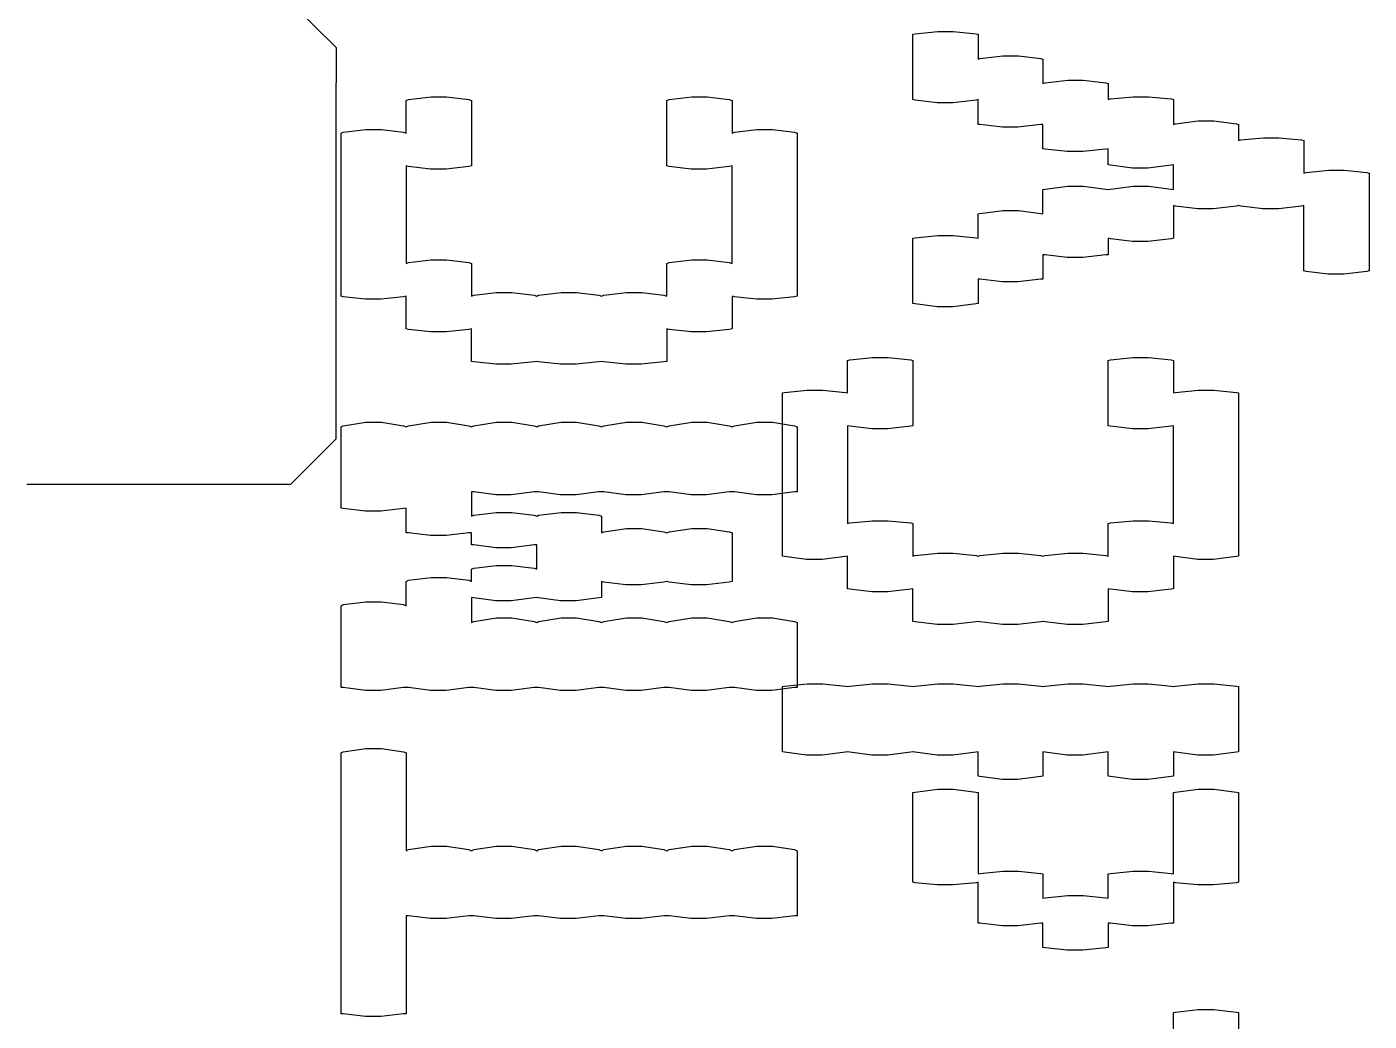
# Model space of a CAD drawing. Extents: x 0 to 132, y 0 to 98.
# Drawn here: x 87.526 to 90.871, y 57.69 to 60.169 of the extents above; entities that cross this region are included whole.
import ezdxf

# ---------------------------------------------------------------- set-up
doc = ezdxf.new("R2010")
doc.units = 0
doc.layers.get('0').update_dxf_attribs({"linetype": 'CONTINUOUS'})

msp = doc.modelspace()

# ---------------------------------------------------------------- linework, layer by layer
at = {"color": 0}
for p, q in [((88.1835, 60.2287), (88.2964, 60.1169)), ((89.7336, 60.15), (89.7393, 60.1514)), ((89.7336, 59.9874), (89.7336, 60.15)), ((89.7393, 60.1514), (89.7957, 60.1567)), ((89.7957, 60.1567), (89.8151, 60.1567)), ((89.8151, 60.1567), (89.8342, 60.1567)), ((89.8342, 60.1567), (89.891, 60.1514)), ((89.891, 60.1514), (89.8962, 60.15)), ((89.8962, 60.15), (89.8962, 60.0879)), ((88.2964, 60.1169), (88.2964, 60.0784)), ((88.2964, 60.0784), (88.2964, 60.0287)), ((89.8962, 60.0879), (89.9005, 60.0893)), ((89.9005, 60.0893), (89.9583, 60.0964)), ((89.9583, 60.0964), (89.9777, 60.0964)), ((89.9777, 60.0964), (89.9968, 60.0964)), ((89.9968, 60.0964), (90.0522, 60.0893)), ((90.0522, 60.0893), (90.0575, 60.0879)), ((90.0575, 60.0879), (90.0575, 60.0273)), ((88.2964, 59.2282), (88.2964, 60.0287)), ((90.0575, 60.0273), (90.0631, 60.0287)), ((90.0631, 60.0287), (90.1196, 60.0357)), ((90.1196, 60.0357), (90.139, 60.0357)), ((90.139, 60.0357), (90.158, 60.0357)), ((90.158, 60.0357), (90.2148, 60.0287)), ((90.2148, 60.0287), (90.2201, 60.0273)), ((90.2201, 60.0273), (90.2201, 59.9874)), ((88.4714, 59.9846), (88.477, 59.9874)), ((88.4714, 59.9034), (88.4714, 59.9846)), ((88.477, 59.9874), (88.5335, 59.9944)), ((88.5335, 59.9944), (88.5529, 59.9944)), ((88.5529, 59.9944), (88.5719, 59.9944)), ((88.5719, 59.9944), (88.6273, 59.9874)), ((88.6273, 59.9874), (88.634, 59.9846)), ((88.634, 59.9846), (88.634, 59.8219)), ((89.1205, 59.9846), (89.1261, 59.9874)), ((89.1205, 59.8219), (89.1205, 59.9846)), ((89.1261, 59.9874), (89.1826, 59.9944)), ((89.1826, 59.9944), (89.2016, 59.9944)), ((89.2016, 59.9944), (89.221, 59.9944)), ((89.221, 59.9944), (89.2761, 59.9874)), ((89.2761, 59.9874), (89.2831, 59.9846)), ((89.2831, 59.9846), (89.2831, 59.9034)), ((89.7393, 59.986), (89.7336, 59.9874)), ((89.7943, 59.9793), (89.7393, 59.986)), ((89.8151, 59.9793), (89.7943, 59.9793)), ((89.8331, 59.9793), (89.8151, 59.9793)), ((89.891, 59.986), (89.8331, 59.9793)), ((89.8962, 59.9874), (89.891, 59.986)), ((89.8962, 59.9253), (89.8962, 59.9874)), ((90.2201, 59.9874), (90.2257, 59.9888)), ((90.2257, 59.9888), (90.2822, 59.9944)), ((90.2822, 59.9944), (90.3016, 59.9944)), ((90.3016, 59.9944), (90.3206, 59.9944)), ((90.3206, 59.9944), (90.3774, 59.9888)), ((90.3774, 59.9888), (90.3827, 59.9874)), ((90.3827, 59.9874), (90.3827, 59.9253)), ((88.3087, 59.9034), (88.3144, 59.9063)), ((88.3144, 59.9063), (88.3708, 59.913)), ((88.3708, 59.913), (88.3902, 59.913)), ((88.3902, 59.913), (88.4093, 59.913)), ((88.4093, 59.913), (88.4647, 59.9063)), ((88.4647, 59.9063), (88.4714, 59.9034)), ((89.2831, 59.9034), (89.2888, 59.9063)), ((89.2888, 59.9063), (89.3452, 59.913)), ((89.3452, 59.913), (89.3643, 59.913)), ((89.3643, 59.913), (89.3837, 59.913)), ((89.3837, 59.913), (89.4387, 59.9063)), ((89.4387, 59.9063), (89.4457, 59.9034)), ((89.9005, 59.9253), (89.8962, 59.9253)), ((89.9569, 59.9186), (89.9005, 59.9253)), ((89.9777, 59.9186), (89.9569, 59.9186)), ((89.9954, 59.9186), (89.9777, 59.9186)), ((90.0522, 59.9253), (89.9954, 59.9186)), ((90.0575, 59.9253), (90.0522, 59.9253)), ((90.0575, 59.8646), (90.0575, 59.9253)), ((90.3827, 59.9253), (90.3884, 59.9267)), ((90.3884, 59.9267), (90.4448, 59.9338)), ((90.4448, 59.9338), (90.4642, 59.9338)), ((90.4642, 59.9338), (90.4833, 59.9338)), ((90.4833, 59.9338), (90.5397, 59.9267)), ((90.5397, 59.9267), (90.5454, 59.9253)), ((90.5454, 59.9253), (90.5454, 59.8854)), ((88.3087, 59.4967), (88.3087, 59.9034)), ((89.4457, 59.9034), (89.4457, 59.4967)), ((90.5454, 59.8854), (90.551, 59.8868)), ((90.551, 59.8868), (90.6074, 59.8921)), ((90.6074, 59.8921), (90.6268, 59.8921)), ((90.6268, 59.8921), (90.6459, 59.8921)), ((90.6459, 59.8921), (90.7023, 59.8868)), ((90.7023, 59.8868), (90.708, 59.8854)), ((90.708, 59.8854), (90.708, 59.8039)), ((90.0631, 59.8632), (90.0575, 59.8646)), ((90.1181, 59.8579), (90.0631, 59.8632)), ((90.139, 59.8579), (90.1181, 59.8579)), ((90.1569, 59.8579), (90.139, 59.8579)), ((90.2148, 59.8632), (90.1569, 59.8579)), ((90.2201, 59.8646), (90.2148, 59.8632)), ((90.2201, 59.8248), (90.2201, 59.8646)), ((88.477, 59.8205), (88.4714, 59.8219)), ((88.4714, 59.8219), (88.4714, 59.5782)), ((88.5321, 59.8138), (88.477, 59.8205)), ((88.5529, 59.8138), (88.5321, 59.8138)), ((88.5705, 59.8138), (88.5529, 59.8138)), ((88.6273, 59.8205), (88.5705, 59.8138)), ((88.634, 59.8219), (88.6273, 59.8205)), ((89.1261, 59.8205), (89.1205, 59.8219)), ((89.1812, 59.8138), (89.1261, 59.8205)), ((89.2016, 59.8138), (89.1812, 59.8138)), ((89.2196, 59.8138), (89.2016, 59.8138)), ((89.2761, 59.8205), (89.2196, 59.8138)), ((89.2831, 59.8219), (89.2761, 59.8205)), ((89.2831, 59.5782), (89.2831, 59.8219)), ((90.2257, 59.8234), (90.2201, 59.8248)), ((90.2808, 59.8166), (90.2257, 59.8234)), ((90.3016, 59.8166), (90.2808, 59.8166)), ((90.3192, 59.8166), (90.3016, 59.8166)), ((90.3774, 59.8234), (90.3192, 59.8166)), ((90.3827, 59.8248), (90.3774, 59.8234)), ((90.3827, 59.7627), (90.3827, 59.8248)), ((90.708, 59.8039), (90.7136, 59.8054)), ((90.7136, 59.8054), (90.7701, 59.811)), ((90.7701, 59.811), (90.7891, 59.811)), ((90.7891, 59.811), (90.8085, 59.811)), ((90.8085, 59.811), (90.865, 59.8054)), ((90.865, 59.8054), (90.8706, 59.8039)), ((90.8706, 59.8039), (90.8706, 59.5602)), ((90.0631, 59.7641), (90.1196, 59.7711)), ((90.1196, 59.7711), (90.139, 59.7711)), ((90.139, 59.7711), (90.158, 59.7711)), ((90.158, 59.7711), (90.2148, 59.7641)), ((90.2257, 59.7641), (90.2822, 59.7711)), ((90.2822, 59.7711), (90.3016, 59.7711)), ((90.3016, 59.7711), (90.3206, 59.7711)), ((90.3206, 59.7711), (90.3774, 59.7641)), ((90.0575, 59.7627), (90.0631, 59.7641)), ((90.0575, 59.702), (90.0575, 59.7627)), ((90.2148, 59.7641), (90.2201, 59.7627)), ((90.2201, 59.7627), (90.2257, 59.7641)), ((90.3774, 59.7641), (90.3827, 59.7627)), ((89.8962, 59.702), (89.9005, 59.7034)), ((89.9005, 59.7034), (89.9583, 59.7105)), ((89.9583, 59.7105), (89.9777, 59.7105)), ((89.9777, 59.7105), (89.9968, 59.7105)), ((89.9968, 59.7105), (90.0522, 59.7034)), ((90.0522, 59.7034), (90.0575, 59.702)), ((90.3884, 59.7214), (90.3827, 59.7228)), ((90.3827, 59.7228), (90.3827, 59.6417)), ((90.4434, 59.7147), (90.3884, 59.7214)), ((90.4642, 59.7147), (90.4434, 59.7147)), ((90.4819, 59.7147), (90.4642, 59.7147)), ((90.5397, 59.7214), (90.4819, 59.7147)), ((90.5454, 59.7228), (90.5397, 59.7214)), ((90.551, 59.7214), (90.5454, 59.7228)), ((90.606, 59.7147), (90.551, 59.7214)), ((90.6268, 59.7147), (90.606, 59.7147)), ((90.6445, 59.7147), (90.6268, 59.7147)), ((90.7023, 59.7214), (90.6445, 59.7147)), ((90.708, 59.7228), (90.7023, 59.7214)), ((90.708, 59.5602), (90.708, 59.7228)), ((89.8962, 59.6417), (89.8962, 59.702)), ((89.7336, 59.6417), (89.7393, 59.6427)), ((89.7336, 59.479), (89.7336, 59.6417)), ((89.7393, 59.6427), (89.7957, 59.6484)), ((89.7957, 59.6484), (89.8151, 59.6484)), ((89.8151, 59.6484), (89.8342, 59.6484)), ((89.8342, 59.6484), (89.891, 59.6427)), ((89.891, 59.6427), (89.8962, 59.6417)), ((90.2257, 59.6403), (90.2201, 59.6417)), ((90.2201, 59.6417), (90.2201, 59.6)), ((90.2808, 59.6332), (90.2257, 59.6403)), ((90.3774, 59.6403), (90.3192, 59.6332)), ((90.3827, 59.6417), (90.3774, 59.6403)), ((90.3016, 59.6332), (90.2808, 59.6332)), ((90.3192, 59.6332), (90.3016, 59.6332)), ((88.4714, 59.5782), (88.477, 59.581)), ((88.477, 59.581), (88.5335, 59.5877)), ((88.5335, 59.5877), (88.5529, 59.5877)), ((88.5529, 59.5877), (88.5719, 59.5877)), ((88.5719, 59.5877), (88.6273, 59.581)), ((88.6273, 59.581), (88.634, 59.5782)), ((88.634, 59.5782), (88.634, 59.4967)), ((89.1205, 59.5782), (89.1261, 59.581)), ((89.1205, 59.4967), (89.1205, 59.5782)), ((89.1261, 59.581), (89.1826, 59.5877)), ((89.1826, 59.5877), (89.2016, 59.5877)), ((89.2016, 59.5877), (89.221, 59.5877)), ((89.221, 59.5877), (89.2761, 59.581)), ((89.2761, 59.581), (89.2831, 59.5782)), ((90.0631, 59.6), (90.0575, 59.6)), ((90.0575, 59.6), (90.0575, 59.5394)), ((90.1181, 59.5933), (90.0631, 59.6)), ((90.139, 59.5933), (90.1181, 59.5933)), ((90.1569, 59.5933), (90.139, 59.5933)), ((90.2148, 59.6), (90.1569, 59.5933)), ((90.2201, 59.6), (90.2148, 59.6)), ((89.9005, 59.5394), (89.8962, 59.5394)), ((89.8962, 59.5394), (89.8962, 59.479)), ((89.9569, 59.5327), (89.9005, 59.5394)), ((90.0522, 59.5394), (89.9954, 59.5327)), ((90.0575, 59.5394), (90.0522, 59.5394)), ((90.7136, 59.5588), (90.708, 59.5602)), ((90.7687, 59.5521), (90.7136, 59.5588)), ((90.7891, 59.5521), (90.7687, 59.5521)), ((90.8071, 59.5521), (90.7891, 59.5521)), ((90.865, 59.5588), (90.8071, 59.5521)), ((90.8706, 59.5602), (90.865, 59.5588)), ((88.6396, 59.4995), (88.6961, 59.5066)), ((88.6961, 59.5066), (88.7155, 59.5066)), ((88.7155, 59.5066), (88.7345, 59.5066)), ((88.7345, 59.5066), (88.7899, 59.4995)), ((88.8009, 59.4995), (88.8573, 59.5066)), ((88.8573, 59.5066), (88.8767, 59.5066)), ((88.8767, 59.5066), (88.8958, 59.5066)), ((88.8958, 59.5066), (88.9512, 59.4995)), ((88.9635, 59.4995), (89.0199, 59.5066)), ((89.0199, 59.5066), (89.0393, 59.5066)), ((89.0393, 59.5066), (89.0584, 59.5066)), ((89.0584, 59.5066), (89.1134, 59.4995)), ((89.9777, 59.5327), (89.9569, 59.5327)), ((89.9954, 59.5327), (89.9777, 59.5327)), ((88.3144, 59.4953), (88.3087, 59.4967)), ((88.3694, 59.49), (88.3144, 59.4953)), ((88.3902, 59.49), (88.3694, 59.49)), ((88.4079, 59.49), (88.3902, 59.49)), ((88.4647, 59.4953), (88.4079, 59.49)), ((88.4714, 59.4967), (88.4647, 59.4953)), ((88.4714, 59.4155), (88.4714, 59.4967)), ((88.634, 59.4967), (88.6396, 59.4995)), ((88.7899, 59.4995), (88.7966, 59.4967)), ((88.7966, 59.4967), (88.8009, 59.4995)), ((88.9512, 59.4995), (88.9579, 59.4967)), ((88.9579, 59.4967), (88.9635, 59.4995)), ((89.1134, 59.4995), (89.1205, 59.4967)), ((89.2888, 59.4953), (89.2831, 59.4967)), ((89.2831, 59.4967), (89.2831, 59.4155)), ((89.3438, 59.49), (89.2888, 59.4953)), ((89.3643, 59.49), (89.3438, 59.49)), ((89.3822, 59.49), (89.3643, 59.49)), ((89.4387, 59.4953), (89.3822, 59.49)), ((89.4457, 59.4967), (89.4387, 59.4953)), ((89.7393, 59.4776), (89.7336, 59.479)), ((89.7943, 59.4706), (89.7393, 59.4776)), ((89.8151, 59.4706), (89.7943, 59.4706)), ((89.8331, 59.4706), (89.8151, 59.4706)), ((89.891, 59.4776), (89.8331, 59.4706)), ((89.8962, 59.479), (89.891, 59.4776)), ((88.477, 59.4141), (88.4714, 59.4155)), ((88.5321, 59.4085), (88.477, 59.4141)), ((88.5529, 59.4085), (88.5321, 59.4085)), ((88.5705, 59.4085), (88.5529, 59.4085)), ((88.6273, 59.4141), (88.5705, 59.4085)), ((88.634, 59.4155), (88.6273, 59.4141)), ((88.634, 59.334), (88.634, 59.4155)), ((89.1261, 59.4141), (89.1205, 59.4155)), ((89.1205, 59.4155), (89.1205, 59.334)), ((89.1812, 59.4085), (89.1261, 59.4141)), ((89.2016, 59.4085), (89.1812, 59.4085)), ((89.2196, 59.4085), (89.2016, 59.4085)), ((89.2761, 59.4141), (89.2196, 59.4085)), ((89.2831, 59.4155), (89.2761, 59.4141)), ((89.571, 59.3369), (89.5766, 59.3383)), ((89.571, 59.2557), (89.571, 59.3369)), ((89.5766, 59.3383), (89.6331, 59.3439)), ((89.6331, 59.3439), (89.6525, 59.3439)), ((89.6525, 59.3439), (89.6719, 59.3439)), ((89.6719, 59.3439), (89.7283, 59.3383)), ((89.7283, 59.3383), (89.7336, 59.3369)), ((89.7336, 59.3369), (89.7336, 59.1742)), ((90.2201, 59.3369), (90.2257, 59.3383)), ((90.2201, 59.1742), (90.2201, 59.3369)), ((90.2257, 59.3383), (90.2822, 59.3439)), ((90.2822, 59.3439), (90.3016, 59.3439)), ((90.3016, 59.3439), (90.3206, 59.3439)), ((90.3206, 59.3439), (90.3774, 59.3383)), ((90.3774, 59.3383), (90.3827, 59.3369)), ((90.3827, 59.3369), (90.3827, 59.2557)), ((88.6396, 59.333), (88.634, 59.334)), ((88.6947, 59.3273), (88.6396, 59.333)), ((88.7155, 59.3273), (88.6947, 59.3273)), ((88.7331, 59.3273), (88.7155, 59.3273)), ((88.7899, 59.333), (88.7331, 59.3273)), ((88.7966, 59.334), (88.7899, 59.333)), ((88.8009, 59.333), (88.7966, 59.334)), ((88.8559, 59.3273), (88.8009, 59.333)), ((88.8767, 59.3273), (88.8559, 59.3273)), ((88.8944, 59.3273), (88.8767, 59.3273)), ((88.9512, 59.333), (88.8944, 59.3273)), ((88.9579, 59.334), (88.9512, 59.333)), ((88.9635, 59.333), (88.9579, 59.334)), ((89.0185, 59.3273), (88.9635, 59.333)), ((89.0393, 59.3273), (89.0185, 59.3273)), ((89.057, 59.3273), (89.0393, 59.3273)), ((89.1134, 59.333), (89.057, 59.3273)), ((89.1205, 59.334), (89.1134, 59.333)), ((89.4084, 59.2557), (89.414, 59.2571)), ((89.4084, 58.849), (89.4084, 59.2557)), ((89.414, 59.2571), (89.4704, 59.2624)), ((89.4704, 59.2624), (89.4898, 59.2624)), ((89.4898, 59.2624), (89.5092, 59.2624)), ((89.5092, 59.2624), (89.5657, 59.2571)), ((89.5657, 59.2571), (89.571, 59.2557)), ((90.3827, 59.2557), (90.3884, 59.2571)), ((90.3884, 59.2571), (90.4448, 59.2624)), ((90.4448, 59.2624), (90.4642, 59.2624)), ((90.4642, 59.2624), (90.4833, 59.2624)), ((90.4833, 59.2624), (90.5397, 59.2571)), ((90.5397, 59.2571), (90.5454, 59.2557)), ((90.5454, 59.2557), (90.5454, 58.849)), ((88.2964, 59.1785), (88.2964, 59.2282)), ((88.2964, 59.1414), (88.2964, 59.1785)), ((88.3087, 59.1714), (88.3144, 59.1742)), ((88.3087, 58.9689), (88.3087, 59.1714)), ((88.3144, 59.1742), (88.3708, 59.1827)), ((88.3708, 59.1827), (88.3902, 59.1827)), ((88.3902, 59.1827), (88.4093, 59.1827)), ((88.4093, 59.1827), (88.4647, 59.1742)), ((88.4647, 59.1742), (88.4714, 59.1714)), ((88.4714, 59.1714), (88.477, 59.1742)), ((88.477, 59.1742), (88.5335, 59.1827)), ((88.5335, 59.1827), (88.5529, 59.1827)), ((88.5529, 59.1827), (88.5719, 59.1827)), ((88.5719, 59.1827), (88.6273, 59.1742)), ((88.6273, 59.1742), (88.634, 59.1714)), ((88.634, 59.1714), (88.6396, 59.1742)), ((88.6396, 59.1742), (88.6961, 59.1827)), ((88.6961, 59.1827), (88.7155, 59.1827)), ((88.7155, 59.1827), (88.7345, 59.1827)), ((88.7345, 59.1827), (88.7899, 59.1742)), ((88.7899, 59.1742), (88.7966, 59.1714)), ((88.7966, 59.1714), (88.8009, 59.1742)), ((88.8009, 59.1742), (88.8573, 59.1827)), ((88.8573, 59.1827), (88.8767, 59.1827)), ((88.8767, 59.1827), (88.8958, 59.1827)), ((88.8958, 59.1827), (88.9512, 59.1742)), ((88.9512, 59.1742), (88.9579, 59.1714)), ((88.9579, 59.1714), (88.9635, 59.1742)), ((88.9635, 59.1742), (89.0199, 59.1827)), ((89.0199, 59.1827), (89.0393, 59.1827)), ((89.0393, 59.1827), (89.0584, 59.1827)), ((89.0584, 59.1827), (89.1134, 59.1742)), ((89.1134, 59.1742), (89.1205, 59.1714)), ((89.1205, 59.1714), (89.1261, 59.1742)), ((89.1261, 59.1742), (89.1826, 59.1827)), ((89.1826, 59.1827), (89.2016, 59.1827)), ((89.2016, 59.1827), (89.221, 59.1827)), ((89.221, 59.1827), (89.2761, 59.1742)), ((89.2761, 59.1742), (89.2831, 59.1714)), ((89.2831, 59.1714), (89.2888, 59.1742)), ((89.2888, 59.1742), (89.3452, 59.1827)), ((89.3452, 59.1827), (89.3643, 59.1827)), ((89.3643, 59.1827), (89.3837, 59.1827)), ((89.3837, 59.1827), (89.4387, 59.1742)), ((89.4387, 59.1742), (89.4457, 59.1714)), ((89.4457, 59.1714), (89.4457, 59.0091)), ((89.5766, 59.1728), (89.571, 59.1742)), ((89.571, 59.1742), (89.571, 58.9305)), ((89.6317, 59.1661), (89.5766, 59.1728)), ((89.7283, 59.1728), (89.6705, 59.1661)), ((89.7336, 59.1742), (89.7283, 59.1728)), ((90.2257, 59.1728), (90.2201, 59.1742)), ((90.2808, 59.1661), (90.2257, 59.1728)), ((90.3774, 59.1728), (90.3192, 59.1661)), ((90.3827, 59.1742), (90.3774, 59.1728)), ((90.3827, 58.9305), (90.3827, 59.1742)), ((88.1835, 59.0282), (88.2964, 59.1414)), ((89.6525, 59.1661), (89.6317, 59.1661)), ((89.6705, 59.1661), (89.6525, 59.1661)), ((90.3016, 59.1661), (90.2808, 59.1661)), ((90.3192, 59.1661), (90.3016, 59.1661)), ((87.5259, 59.0282), (88.1461, 59.0282)), ((88.1461, 59.0282), (88.1835, 59.0282)), ((88.6396, 59.0091), (88.634, 59.0091)), ((88.634, 59.0091), (88.634, 58.9485)), ((88.6947, 59.0021), (88.6396, 59.0091)), ((88.7155, 59.0021), (88.6947, 59.0021)), ((88.7331, 59.0021), (88.7155, 59.0021)), ((88.7899, 59.0091), (88.7331, 59.0021)), ((88.7966, 59.0091), (88.7899, 59.0091)), ((88.8009, 59.0091), (88.7966, 59.0091)), ((88.8559, 59.0021), (88.8009, 59.0091)), ((88.8767, 59.0021), (88.8559, 59.0021)), ((88.8944, 59.0021), (88.8767, 59.0021)), ((88.9512, 59.0091), (88.8944, 59.0021)), ((88.9579, 59.0091), (88.9512, 59.0091)), ((88.9635, 59.0091), (88.9579, 59.0091)), ((89.0185, 59.0021), (88.9635, 59.0091)), ((89.0393, 59.0021), (89.0185, 59.0021)), ((89.057, 59.0021), (89.0393, 59.0021)), ((89.1134, 59.0091), (89.057, 59.0021)), ((89.1205, 59.0091), (89.1134, 59.0091)), ((89.1261, 59.0091), (89.1205, 59.0091)), ((89.1812, 59.0021), (89.1261, 59.0091)), ((89.2016, 59.0021), (89.1812, 59.0021)), ((89.2196, 59.0021), (89.2016, 59.0021)), ((89.2761, 59.0091), (89.2196, 59.0021)), ((89.2831, 59.0091), (89.2761, 59.0091)), ((89.2888, 59.0091), (89.2831, 59.0091)), ((89.3438, 59.0021), (89.2888, 59.0091)), ((89.3643, 59.0021), (89.3438, 59.0021)), ((89.3822, 59.0021), (89.3643, 59.0021)), ((89.4387, 59.0091), (89.3822, 59.0021)), ((89.4457, 59.0091), (89.4387, 59.0091)), ((88.3144, 58.9675), (88.3087, 58.9689)), ((88.3694, 58.9608), (88.3144, 58.9675)), ((88.4647, 58.9675), (88.4079, 58.9608)), ((88.4714, 58.9689), (88.4647, 58.9675)), ((88.4714, 58.9068), (88.4714, 58.9689)), ((88.3902, 58.9608), (88.3694, 58.9608)), ((88.4079, 58.9608), (88.3902, 58.9608)), ((88.634, 58.9485), (88.6396, 58.9509)), ((88.6396, 58.9509), (88.6961, 58.958)), ((88.6961, 58.958), (88.7155, 58.958)), ((88.7155, 58.958), (88.7345, 58.958)), ((88.7345, 58.958), (88.7899, 58.9509)), ((88.7899, 58.9509), (88.7966, 58.9485)), ((88.7966, 58.9485), (88.8009, 58.9509)), ((88.8009, 58.9509), (88.8573, 58.958)), ((88.8573, 58.958), (88.8767, 58.958)), ((88.8767, 58.958), (88.8958, 58.958)), ((88.8958, 58.958), (88.9512, 58.9509)), ((88.9512, 58.9509), (88.9579, 58.9485)), ((88.9579, 58.9485), (88.9579, 58.9068)), ((89.5766, 58.9319), (89.6331, 58.9372)), ((89.6331, 58.9372), (89.6525, 58.9372)), ((89.6525, 58.9372), (89.6719, 58.9372)), ((89.6719, 58.9372), (89.7283, 58.9319)), ((90.2257, 58.9319), (90.2822, 58.9372)), ((90.2822, 58.9372), (90.3016, 58.9372)), ((90.3016, 58.9372), (90.3206, 58.9372)), ((90.3206, 58.9372), (90.3774, 58.9319)), ((88.477, 58.9068), (88.4714, 58.9068)), ((88.5321, 58.9001), (88.477, 58.9068)), ((88.6273, 58.9068), (88.5705, 58.9001)), ((88.634, 58.9068), (88.6273, 58.9068)), ((88.634, 58.8768), (88.634, 58.9068)), ((88.9579, 58.9068), (88.9635, 58.9097)), ((88.9635, 58.9097), (89.0199, 58.9181)), ((89.0199, 58.9181), (89.0393, 58.9181)), ((89.0393, 58.9181), (89.0584, 58.9181)), ((89.0584, 58.9181), (89.1134, 58.9097)), ((89.1134, 58.9097), (89.1205, 58.9068)), ((89.1205, 58.9068), (89.1261, 58.9097)), ((89.1261, 58.9097), (89.1826, 58.9181)), ((89.1826, 58.9181), (89.2016, 58.9181)), ((89.2016, 58.9181), (89.221, 58.9181)), ((89.221, 58.9181), (89.2761, 58.9097)), ((89.2761, 58.9097), (89.2831, 58.9068)), ((89.2831, 58.9068), (89.2831, 58.7858)), ((89.571, 58.9305), (89.5766, 58.9319)), ((89.7283, 58.9319), (89.7336, 58.9305)), ((89.7336, 58.9305), (89.7336, 58.849)), ((90.2201, 58.9305), (90.2257, 58.9319)), ((90.2201, 58.849), (90.2201, 58.9305)), ((90.3774, 58.9319), (90.3827, 58.9305)), ((88.5529, 58.9001), (88.5321, 58.9001)), ((88.5705, 58.9001), (88.5529, 58.9001)), ((88.6396, 58.8768), (88.634, 58.8768)), ((88.6947, 58.8698), (88.6396, 58.8768)), ((88.7155, 58.8698), (88.6947, 58.8698)), ((88.7331, 58.8698), (88.7155, 58.8698)), ((88.7899, 58.8768), (88.7331, 58.8698)), ((88.7966, 58.8768), (88.7899, 58.8768)), ((88.7966, 58.8162), (88.7966, 58.8768)), ((89.414, 58.8479), (89.4084, 58.849)), ((89.469, 58.8409), (89.414, 58.8479)), ((89.4898, 58.8409), (89.469, 58.8409)), ((89.5078, 58.8409), (89.4898, 58.8409)), ((89.5657, 58.8479), (89.5078, 58.8409)), ((89.571, 58.849), (89.5657, 58.8479)), ((89.571, 58.7678), (89.571, 58.849)), ((89.7336, 58.849), (89.7393, 58.8504)), ((89.7393, 58.8504), (89.7957, 58.856)), ((89.7957, 58.856), (89.8151, 58.856)), ((89.8151, 58.856), (89.8342, 58.856)), ((89.8342, 58.856), (89.891, 58.8504)), ((89.891, 58.8504), (89.8962, 58.849)), ((89.8962, 58.849), (89.9005, 58.8504)), ((89.9005, 58.8504), (89.9583, 58.856)), ((89.9583, 58.856), (89.9777, 58.856)), ((89.9777, 58.856), (89.9968, 58.856)), ((89.9968, 58.856), (90.0522, 58.8504)), ((90.0522, 58.8504), (90.0575, 58.849)), ((90.0575, 58.849), (90.0631, 58.8504)), ((90.0631, 58.8504), (90.1196, 58.856)), ((90.1196, 58.856), (90.139, 58.856)), ((90.139, 58.856), (90.158, 58.856)), ((90.158, 58.856), (90.2148, 58.8504)), ((90.2148, 58.8504), (90.2201, 58.849)), ((90.3884, 58.8479), (90.3827, 58.849)), ((90.3827, 58.849), (90.3827, 58.7678)), ((90.4434, 58.8409), (90.3884, 58.8479)), ((90.4642, 58.8409), (90.4434, 58.8409)), ((90.4819, 58.8409), (90.4642, 58.8409)), ((90.5397, 58.8479), (90.4819, 58.8409)), ((90.5454, 58.849), (90.5397, 58.8479)), ((88.634, 58.8162), (88.6396, 58.8186)), ((88.634, 58.7858), (88.634, 58.8162)), ((88.6396, 58.8186), (88.6961, 58.8257)), ((88.6961, 58.8257), (88.7155, 58.8257)), ((88.7155, 58.8257), (88.7345, 58.8257)), ((88.7345, 58.8257), (88.7899, 58.8186)), ((88.7899, 58.8186), (88.7966, 58.8162)), ((88.4714, 58.7858), (88.477, 58.7887)), ((88.4714, 58.7252), (88.4714, 58.7858)), ((88.477, 58.7887), (88.5335, 58.7954)), ((88.5335, 58.7954), (88.5529, 58.7954)), ((88.5529, 58.7954), (88.5719, 58.7954)), ((88.5719, 58.7954), (88.6273, 58.7887)), ((88.6273, 58.7887), (88.634, 58.7858)), ((88.9635, 58.7844), (88.9579, 58.7858)), ((88.9579, 58.7858), (88.9579, 58.7456)), ((89.0185, 58.7774), (88.9635, 58.7844)), ((89.0393, 58.7774), (89.0185, 58.7774)), ((89.057, 58.7774), (89.0393, 58.7774)), ((89.1134, 58.7844), (89.057, 58.7774)), ((89.1205, 58.7858), (89.1134, 58.7844)), ((89.1261, 58.7844), (89.1205, 58.7858)), ((89.1812, 58.7774), (89.1261, 58.7844)), ((89.2016, 58.7774), (89.1812, 58.7774)), ((89.2196, 58.7774), (89.2016, 58.7774)), ((89.2761, 58.7844), (89.2196, 58.7774)), ((89.2831, 58.7858), (89.2761, 58.7844)), ((89.5766, 58.7664), (89.571, 58.7678)), ((89.6317, 58.7597), (89.5766, 58.7664)), ((89.7283, 58.7664), (89.6705, 58.7597)), ((89.7336, 58.7678), (89.7283, 58.7664)), ((89.7336, 58.6863), (89.7336, 58.7678)), ((90.2257, 58.7664), (90.2201, 58.7678)), ((90.2201, 58.7678), (90.2201, 58.6863)), ((90.2808, 58.7597), (90.2257, 58.7664)), ((90.3774, 58.7664), (90.3192, 58.7597)), ((90.3827, 58.7678), (90.3774, 58.7664)), ((88.3144, 58.728), (88.3708, 58.7347)), ((88.3708, 58.7347), (88.3902, 58.7347)), ((88.3902, 58.7347), (88.4093, 58.7347)), ((88.4093, 58.7347), (88.4647, 58.728)), ((88.6396, 58.7446), (88.634, 58.7456)), ((88.634, 58.7456), (88.634, 58.6839)), ((88.6947, 58.7375), (88.6396, 58.7446)), ((88.7155, 58.7375), (88.6947, 58.7375)), ((88.7331, 58.7375), (88.7155, 58.7375)), ((88.7899, 58.7446), (88.7331, 58.7375)), ((88.7966, 58.7456), (88.7899, 58.7446)), ((88.8009, 58.7446), (88.7966, 58.7456)), ((88.8559, 58.7375), (88.8009, 58.7446)), ((88.8767, 58.7375), (88.8559, 58.7375)), ((88.8944, 58.7375), (88.8767, 58.7375)), ((88.9512, 58.7446), (88.8944, 58.7375)), ((88.9579, 58.7456), (88.9512, 58.7446)), ((89.6525, 58.7597), (89.6317, 58.7597)), ((89.6705, 58.7597), (89.6525, 58.7597)), ((90.3016, 58.7597), (90.2808, 58.7597)), ((90.3192, 58.7597), (90.3016, 58.7597)), ((88.3087, 58.7252), (88.3144, 58.728)), ((88.3087, 58.5212), (88.3087, 58.7252)), ((88.4647, 58.728), (88.4714, 58.7252)), ((88.634, 58.6839), (88.6396, 58.6863)), ((88.6396, 58.6863), (88.6961, 58.6948)), ((88.6961, 58.6948), (88.7155, 58.6948)), ((88.7155, 58.6948), (88.7345, 58.6948)), ((88.7345, 58.6948), (88.7899, 58.6863)), ((88.7899, 58.6863), (88.7966, 58.6839)), ((88.7966, 58.6839), (88.8009, 58.6863)), ((88.8009, 58.6863), (88.8573, 58.6948)), ((88.8573, 58.6948), (88.8767, 58.6948)), ((88.8767, 58.6948), (88.8958, 58.6948)), ((88.8958, 58.6948), (88.9512, 58.6863)), ((88.9512, 58.6863), (88.9579, 58.6839)), ((88.9579, 58.6839), (88.9635, 58.6863)), ((88.9635, 58.6863), (89.0199, 58.6948)), ((89.0199, 58.6948), (89.0393, 58.6948)), ((89.0393, 58.6948), (89.0584, 58.6948)), ((89.0584, 58.6948), (89.1134, 58.6863)), ((89.1134, 58.6863), (89.1205, 58.6839)), ((89.1205, 58.6839), (89.1261, 58.6863)), ((89.1261, 58.6863), (89.1826, 58.6948)), ((89.1826, 58.6948), (89.2016, 58.6948)), ((89.2016, 58.6948), (89.221, 58.6948)), ((89.221, 58.6948), (89.2761, 58.6863)), ((89.2761, 58.6863), (89.2831, 58.6839)), ((89.2831, 58.6839), (89.2888, 58.6863)), ((89.2888, 58.6863), (89.3452, 58.6948)), ((89.3452, 58.6948), (89.3643, 58.6948)), ((89.3643, 58.6948), (89.3837, 58.6948)), ((89.3837, 58.6948), (89.4387, 58.6863)), ((89.4387, 58.6863), (89.4457, 58.6839)), ((89.4457, 58.6839), (89.4457, 58.5212)), ((89.7393, 58.6853), (89.7336, 58.6863)), ((89.7943, 58.6782), (89.7393, 58.6853)), ((89.8151, 58.6782), (89.7943, 58.6782)), ((89.8331, 58.6782), (89.8151, 58.6782)), ((89.891, 58.6853), (89.8331, 58.6782)), ((89.8962, 58.6863), (89.891, 58.6853)), ((89.9005, 58.6853), (89.8962, 58.6863)), ((89.9569, 58.6782), (89.9005, 58.6853)), ((89.9777, 58.6782), (89.9569, 58.6782)), ((89.9954, 58.6782), (89.9777, 58.6782)), ((90.0522, 58.6853), (89.9954, 58.6782)), ((90.0575, 58.6863), (90.0522, 58.6853)), ((90.0631, 58.6853), (90.0575, 58.6863)), ((90.1181, 58.6782), (90.0631, 58.6853)), ((90.139, 58.6782), (90.1181, 58.6782)), ((90.1569, 58.6782), (90.139, 58.6782)), ((90.2148, 58.6853), (90.1569, 58.6782)), ((90.2201, 58.6863), (90.2148, 58.6853)), ((88.3144, 58.5212), (88.3087, 58.5212)), ((88.3694, 58.5142), (88.3144, 58.5212)), ((88.3902, 58.5142), (88.3694, 58.5142)), ((88.4079, 58.5142), (88.3902, 58.5142)), ((88.4647, 58.5212), (88.4079, 58.5142)), ((88.4714, 58.5212), (88.4647, 58.5212)), ((88.477, 58.5212), (88.4714, 58.5212)), ((88.5321, 58.5142), (88.477, 58.5212)), ((88.5529, 58.5142), (88.5321, 58.5142)), ((88.5705, 58.5142), (88.5529, 58.5142)), ((88.6273, 58.5212), (88.5705, 58.5142)), ((88.634, 58.5212), (88.6273, 58.5212)), ((88.6396, 58.5212), (88.634, 58.5212)), ((88.6947, 58.5142), (88.6396, 58.5212)), ((88.7155, 58.5142), (88.6947, 58.5142)), ((88.7331, 58.5142), (88.7155, 58.5142)), ((88.7899, 58.5212), (88.7331, 58.5142)), ((88.7966, 58.5212), (88.7899, 58.5212)), ((88.8009, 58.5212), (88.7966, 58.5212)), ((88.8559, 58.5142), (88.8009, 58.5212)), ((88.8767, 58.5142), (88.8559, 58.5142)), ((88.8944, 58.5142), (88.8767, 58.5142)), ((88.9512, 58.5212), (88.8944, 58.5142)), ((88.9579, 58.5212), (88.9512, 58.5212)), ((88.9635, 58.5212), (88.9579, 58.5212)), ((89.0185, 58.5142), (88.9635, 58.5212)), ((89.0393, 58.5142), (89.0185, 58.5142)), ((89.057, 58.5142), (89.0393, 58.5142)), ((89.1134, 58.5212), (89.057, 58.5142)), ((89.1205, 58.5212), (89.1134, 58.5212)), ((89.1261, 58.5212), (89.1205, 58.5212)), ((89.1812, 58.5142), (89.1261, 58.5212)), ((89.2016, 58.5142), (89.1812, 58.5142)), ((89.2196, 58.5142), (89.2016, 58.5142)), ((89.2761, 58.5212), (89.2196, 58.5142)), ((89.2831, 58.5212), (89.2761, 58.5212)), ((89.2888, 58.5212), (89.2831, 58.5212)), ((89.3438, 58.5142), (89.2888, 58.5212)), ((89.3643, 58.5142), (89.3438, 58.5142)), ((89.3822, 58.5142), (89.3643, 58.5142)), ((89.4387, 58.5212), (89.3822, 58.5142)), ((89.4084, 58.5241), (89.414, 58.5251)), ((89.4084, 58.3614), (89.4084, 58.5241)), ((89.414, 58.5251), (89.4704, 58.5308)), ((89.4457, 58.5212), (89.4387, 58.5212)), ((89.4704, 58.5308), (89.4898, 58.5308)), ((89.4898, 58.5308), (89.5092, 58.5308)), ((89.5092, 58.5308), (89.5657, 58.5251)), ((89.5657, 58.5251), (89.571, 58.5241)), ((89.571, 58.5241), (89.5766, 58.5251)), ((89.5766, 58.5251), (89.6331, 58.5308)), ((89.6331, 58.5308), (89.6525, 58.5308)), ((89.6525, 58.5308), (89.6719, 58.5308)), ((89.6719, 58.5308), (89.7283, 58.5251)), ((89.7283, 58.5251), (89.7336, 58.5241)), ((89.7336, 58.5241), (89.7393, 58.5251)), ((89.7393, 58.5251), (89.7957, 58.5308)), ((89.7957, 58.5308), (89.8151, 58.5308)), ((89.8151, 58.5308), (89.8342, 58.5308)), ((89.8342, 58.5308), (89.891, 58.5251)), ((89.891, 58.5251), (89.8962, 58.5241)), ((89.8962, 58.5241), (89.9005, 58.5251)), ((89.9005, 58.5251), (89.9583, 58.5308)), ((89.9583, 58.5308), (89.9777, 58.5308)), ((89.9777, 58.5308), (89.9968, 58.5308)), ((89.9968, 58.5308), (90.0522, 58.5251)), ((90.0522, 58.5251), (90.0575, 58.5241)), ((90.0575, 58.5241), (90.0631, 58.5251)), ((90.0631, 58.5251), (90.1196, 58.5308)), ((90.1196, 58.5308), (90.139, 58.5308)), ((90.139, 58.5308), (90.158, 58.5308)), ((90.158, 58.5308), (90.2148, 58.5251)), ((90.2148, 58.5251), (90.2201, 58.5241)), ((90.2201, 58.5241), (90.2257, 58.5251)), ((90.2257, 58.5251), (90.2822, 58.5308)), ((90.2822, 58.5308), (90.3016, 58.5308)), ((90.3016, 58.5308), (90.3206, 58.5308)), ((90.3206, 58.5308), (90.3774, 58.5251)), ((90.3774, 58.5251), (90.3827, 58.5241)), ((90.3827, 58.5241), (90.3884, 58.5251)), ((90.3884, 58.5251), (90.4448, 58.5308)), ((90.4448, 58.5308), (90.4642, 58.5308)), ((90.4642, 58.5308), (90.4833, 58.5308)), ((90.4833, 58.5308), (90.5397, 58.5251)), ((90.5397, 58.5251), (90.5454, 58.5241)), ((90.5454, 58.5241), (90.5454, 58.3614)), ((88.3144, 58.3614), (88.3708, 58.3696)), ((88.3708, 58.3696), (88.3902, 58.3696)), ((88.3902, 58.3696), (88.4093, 58.3696)), ((88.4093, 58.3696), (88.4647, 58.3614)), ((88.3087, 58.3586), (88.3144, 58.3614)), ((88.3087, 57.7081), (88.3087, 58.3586)), ((88.4647, 58.3614), (88.4714, 58.3586)), ((88.4714, 58.3586), (88.4714, 58.1145)), ((89.414, 58.36), (89.4084, 58.3614)), ((89.469, 58.353), (89.414, 58.36)), ((89.4898, 58.353), (89.469, 58.353)), ((89.5078, 58.353), (89.4898, 58.353)), ((89.5657, 58.36), (89.5078, 58.353)), ((89.571, 58.3614), (89.5657, 58.36)), ((89.5766, 58.36), (89.571, 58.3614)), ((89.6317, 58.353), (89.5766, 58.36)), ((89.6525, 58.353), (89.6317, 58.353)), ((89.6705, 58.353), (89.6525, 58.353)), ((89.7283, 58.36), (89.6705, 58.353)), ((89.7336, 58.3614), (89.7283, 58.36)), ((89.7393, 58.36), (89.7336, 58.3614)), ((89.7943, 58.353), (89.7393, 58.36)), ((89.8151, 58.353), (89.7943, 58.353)), ((89.8331, 58.353), (89.8151, 58.353)), ((89.891, 58.36), (89.8331, 58.353)), ((89.8962, 58.3614), (89.891, 58.36)), ((89.8962, 58.3008), (89.8962, 58.3614)), ((90.0631, 58.36), (90.0575, 58.3614)), ((90.0575, 58.3614), (90.0575, 58.3008)), ((90.1181, 58.353), (90.0631, 58.36)), ((90.139, 58.353), (90.1181, 58.353)), ((90.1569, 58.353), (90.139, 58.353)), ((90.2148, 58.36), (90.1569, 58.353)), ((90.2201, 58.3614), (90.2148, 58.36)), ((90.2201, 58.3008), (90.2201, 58.3614)), ((90.3884, 58.36), (90.3827, 58.3614)), ((90.3827, 58.3614), (90.3827, 58.3008)), ((90.4434, 58.353), (90.3884, 58.36)), ((90.4642, 58.353), (90.4434, 58.353)), ((90.4819, 58.353), (90.4642, 58.353)), ((90.5397, 58.36), (90.4819, 58.353)), ((90.5454, 58.3614), (90.5397, 58.36)), ((89.9005, 58.2993), (89.8962, 58.3008)), ((89.9569, 58.2923), (89.9005, 58.2993)), ((90.0522, 58.2993), (89.9954, 58.2923)), ((90.0575, 58.3008), (90.0522, 58.2993)), ((90.2257, 58.2993), (90.2201, 58.3008)), ((90.2808, 58.2923), (90.2257, 58.2993)), ((90.3774, 58.2993), (90.3192, 58.2923)), ((90.3827, 58.3008), (90.3774, 58.2993)), ((89.7393, 58.2605), (89.7957, 58.2676)), ((89.7957, 58.2676), (89.8151, 58.2676)), ((89.8151, 58.2676), (89.8342, 58.2676)), ((89.8342, 58.2676), (89.891, 58.2605)), ((89.9777, 58.2923), (89.9569, 58.2923)), ((89.9954, 58.2923), (89.9777, 58.2923)), ((90.3016, 58.2923), (90.2808, 58.2923)), ((90.3192, 58.2923), (90.3016, 58.2923)), ((90.3884, 58.2605), (90.4448, 58.2676)), ((90.4448, 58.2676), (90.4642, 58.2676)), ((90.4642, 58.2676), (90.4833, 58.2676)), ((90.4833, 58.2676), (90.5397, 58.2605)), ((89.7336, 58.2595), (89.7393, 58.2605)), ((89.7336, 58.0362), (89.7336, 58.2595)), ((89.891, 58.2605), (89.8962, 58.2595)), ((89.8962, 58.2595), (89.8962, 58.0566)), ((90.3827, 58.2595), (90.3884, 58.2605)), ((90.3827, 58.0566), (90.3827, 58.2595)), ((90.5397, 58.2605), (90.5454, 58.2595)), ((90.5454, 58.2595), (90.5454, 58.0362)), ((88.4714, 58.1145), (88.477, 58.1173)), ((88.477, 58.1173), (88.5335, 58.1258)), ((88.5335, 58.1258), (88.5529, 58.1258)), ((88.5529, 58.1258), (88.5719, 58.1258)), ((88.5719, 58.1258), (88.6273, 58.1173)), ((88.6273, 58.1173), (88.634, 58.1145)), ((88.634, 58.1145), (88.6396, 58.1173)), ((88.6396, 58.1173), (88.6961, 58.1258)), ((88.6961, 58.1258), (88.7155, 58.1258)), ((88.7155, 58.1258), (88.7345, 58.1258)), ((88.7345, 58.1258), (88.7899, 58.1173)), ((88.7899, 58.1173), (88.7966, 58.1145)), ((88.7966, 58.1145), (88.8009, 58.1173)), ((88.8009, 58.1173), (88.8573, 58.1258)), ((88.8573, 58.1258), (88.8767, 58.1258)), ((88.8767, 58.1258), (88.8958, 58.1258)), ((88.8958, 58.1258), (88.9512, 58.1173)), ((88.9512, 58.1173), (88.9579, 58.1145)), ((88.9579, 58.1145), (88.9635, 58.1173)), ((88.9635, 58.1173), (89.0199, 58.1258)), ((89.0199, 58.1258), (89.0393, 58.1258)), ((89.0393, 58.1258), (89.0584, 58.1258)), ((89.0584, 58.1258), (89.1134, 58.1173)), ((89.1134, 58.1173), (89.1205, 58.1145)), ((89.1205, 58.1145), (89.1261, 58.1173)), ((89.1261, 58.1173), (89.1826, 58.1258)), ((89.1826, 58.1258), (89.2016, 58.1258)), ((89.2016, 58.1258), (89.221, 58.1258)), ((89.221, 58.1258), (89.2761, 58.1173)), ((89.2761, 58.1173), (89.2831, 58.1145)), ((89.2831, 58.1145), (89.2888, 58.1173)), ((89.2888, 58.1173), (89.3452, 58.1258)), ((89.3452, 58.1258), (89.3643, 58.1258)), ((89.3643, 58.1258), (89.3837, 58.1258)), ((89.3837, 58.1258), (89.4387, 58.1173)), ((89.4387, 58.1173), (89.4457, 58.1145)), ((89.4457, 58.1145), (89.4457, 57.9519)), ((89.7393, 58.0348), (89.7336, 58.0362)), ((89.7943, 58.0291), (89.7393, 58.0348)), ((89.891, 58.0348), (89.8331, 58.0291)), ((89.8962, 58.0362), (89.891, 58.0348)), ((89.8962, 58.0566), (89.9005, 58.0581)), ((89.8962, 57.9342), (89.8962, 58.0362)), ((89.9005, 58.0581), (89.9583, 58.0637)), ((89.9583, 58.0637), (89.9777, 58.0637)), ((89.9777, 58.0637), (89.9968, 58.0637)), ((89.9968, 58.0637), (90.0522, 58.0581)), ((90.0522, 58.0581), (90.0575, 58.0566)), ((90.0575, 58.0566), (90.0575, 57.996)), ((90.2201, 58.0566), (90.2257, 58.0581)), ((90.2201, 57.996), (90.2201, 58.0566)), ((90.2257, 58.0581), (90.2822, 58.0637)), ((90.2822, 58.0637), (90.3016, 58.0637)), ((90.3016, 58.0637), (90.3206, 58.0637)), ((90.3206, 58.0637), (90.3774, 58.0581)), ((90.3774, 58.0581), (90.3827, 58.0566)), ((90.3884, 58.0348), (90.3827, 58.0362)), ((90.3827, 58.0362), (90.3827, 57.9342)), ((90.4434, 58.0291), (90.3884, 58.0348)), ((90.5397, 58.0348), (90.4819, 58.0291)), ((90.5454, 58.0362), (90.5397, 58.0348)), ((89.8151, 58.0291), (89.7943, 58.0291)), ((89.8331, 58.0291), (89.8151, 58.0291)), ((90.0575, 57.996), (90.0631, 57.9974)), ((90.0631, 57.9974), (90.1196, 58.003)), ((90.1196, 58.003), (90.139, 58.003)), ((90.139, 58.003), (90.158, 58.003)), ((90.158, 58.003), (90.2148, 57.9974)), ((90.2148, 57.9974), (90.2201, 57.996)), ((90.4642, 58.0291), (90.4434, 58.0291)), ((90.4819, 58.0291), (90.4642, 58.0291)), ((88.477, 57.9519), (88.4714, 57.9519)), ((88.4714, 57.9519), (88.4714, 57.7081)), ((88.5321, 57.9452), (88.477, 57.9519)), ((88.5529, 57.9452), (88.5321, 57.9452)), ((88.5705, 57.9452), (88.5529, 57.9452)), ((88.6273, 57.9519), (88.5705, 57.9452)), ((88.634, 57.9519), (88.6273, 57.9519)), ((88.6396, 57.9519), (88.634, 57.9519)), ((88.6947, 57.9452), (88.6396, 57.9519)), ((88.7155, 57.9452), (88.6947, 57.9452)), ((88.7331, 57.9452), (88.7155, 57.9452)), ((88.7899, 57.9519), (88.7331, 57.9452)), ((88.7966, 57.9519), (88.7899, 57.9519)), ((88.8009, 57.9519), (88.7966, 57.9519)), ((88.8559, 57.9452), (88.8009, 57.9519)), ((88.8767, 57.9452), (88.8559, 57.9452)), ((88.8944, 57.9452), (88.8767, 57.9452)), ((88.9512, 57.9519), (88.8944, 57.9452)), ((88.9579, 57.9519), (88.9512, 57.9519)), ((88.9635, 57.9519), (88.9579, 57.9519)), ((89.0185, 57.9452), (88.9635, 57.9519)), ((89.0393, 57.9452), (89.0185, 57.9452)), ((89.057, 57.9452), (89.0393, 57.9452)), ((89.1134, 57.9519), (89.057, 57.9452)), ((89.1205, 57.9519), (89.1134, 57.9519)), ((89.1261, 57.9519), (89.1205, 57.9519)), ((89.1812, 57.9452), (89.1261, 57.9519)), ((89.2016, 57.9452), (89.1812, 57.9452)), ((89.2196, 57.9452), (89.2016, 57.9452)), ((89.2761, 57.9519), (89.2196, 57.9452)), ((89.2831, 57.9519), (89.2761, 57.9519)), ((89.2888, 57.9519), (89.2831, 57.9519)), ((89.3438, 57.9452), (89.2888, 57.9519)), ((89.3643, 57.9452), (89.3438, 57.9452)), ((89.3822, 57.9452), (89.3643, 57.9452)), ((89.4387, 57.9519), (89.3822, 57.9452)), ((89.4457, 57.9519), (89.4387, 57.9519)), ((89.9005, 57.9342), (89.8962, 57.9342)), ((89.9569, 57.9272), (89.9005, 57.9342)), ((90.0522, 57.9342), (89.9954, 57.9272)), ((90.0575, 57.9342), (90.0522, 57.9342)), ((90.0575, 57.8735), (90.0575, 57.9342)), ((90.2257, 57.9342), (90.2201, 57.9342)), ((90.2201, 57.9342), (90.2201, 57.8735)), ((90.2808, 57.9272), (90.2257, 57.9342)), ((90.3774, 57.9342), (90.3192, 57.9272)), ((90.3827, 57.9342), (90.3774, 57.9342)), ((89.9777, 57.9272), (89.9569, 57.9272)), ((89.9954, 57.9272), (89.9777, 57.9272)), ((90.3016, 57.9272), (90.2808, 57.9272)), ((90.3192, 57.9272), (90.3016, 57.9272)), ((90.0631, 57.8721), (90.0575, 57.8735)), ((90.1181, 57.8665), (90.0631, 57.8721)), ((90.139, 57.8665), (90.1181, 57.8665)), ((90.1569, 57.8665), (90.139, 57.8665)), ((90.2148, 57.8721), (90.1569, 57.8665)), ((90.2201, 57.8735), (90.2148, 57.8721)), ((88.3144, 57.7081), (88.3087, 57.7081)), ((88.3694, 57.7014), (88.3144, 57.7081)), ((88.3902, 57.7014), (88.3694, 57.7014)), ((88.4079, 57.7014), (88.3902, 57.7014)), ((88.4647, 57.7081), (88.4079, 57.7014)), ((88.4714, 57.7081), (88.4647, 57.7081)), ((90.3827, 57.7109), (90.3884, 57.7123)), ((90.3827, 57.6294), (90.3827, 57.7109)), ((90.3884, 57.7123), (90.4448, 57.719)), ((90.4448, 57.719), (90.4642, 57.719)), ((90.4642, 57.719), (90.4833, 57.719)), ((90.4833, 57.719), (90.5397, 57.7123)), ((90.5397, 57.7123), (90.5454, 57.7109)), ((90.5454, 57.7109), (90.5454, 57.5483))]:
    msp.add_line(p, q, dxfattribs=at)

doc.saveas('drawing.dxf')
